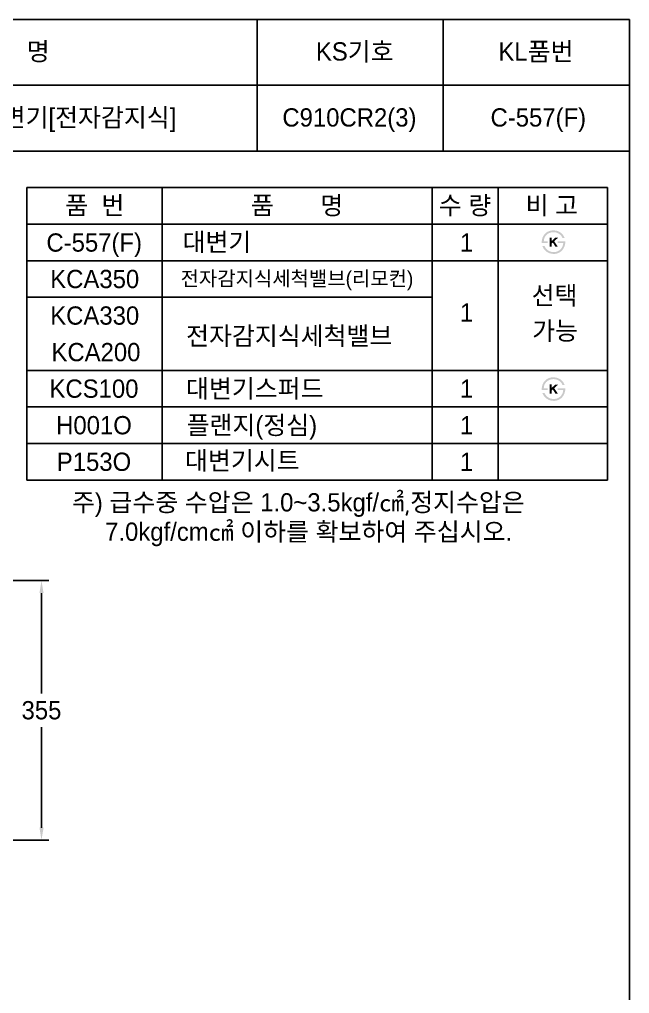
# Model space of a CAD drawing. Header units: millimetres. Extents: x 0 to 3800, y -67 to 2530.
# Drawn here: x 2965 to 3800, y 1198 to 2530 of the extents above; entities that cross this region are included whole.
import ezdxf
from ezdxf.enums import TextEntityAlignment as Align

# ---------------------------------------------------------------- set-up
doc = ezdxf.new("R2010")
doc.units = ezdxf.units.MM
for name, color, linetype in [('TEXT', 7, 'Continuous'), ('도각라인', 255, 'Continuous'), ('치수선', 7, 'Continuous')]:
    doc.layers.add(name, color=color, linetype=linetype)
doc.styles.add('____', font='')
doc.styles.add('타이틀', font='H2GTRM.TTF', dxfattribs={"height": 25})
doc.styles.get('____').set_extended_font_data('굴림')
doc.dimstyles.new('MSADIM', dxfattribs={"dimtxt": 33, "dimasz": 17, "dimexe": 10, "dimexo": 7.5, "dimgap": 10, "dimtad": 0, "dimtih": 1, "dimtoh": 1, "dimdec": 0, "dimzin": 1, "dimdsep": 46, "dimtxsty": '____', "dimcen": 11.25, "dimadec": 0, "dimazin": 0, "dimtfac": 1, "dimtdec": 0, "dimtix": 1, "dimtmove": 0, "dimatfit": 3, "dimfxl": 1, "dimtolj": 1, "dimtzin": 1, "dimarcsym": 0})

# ---------------------------------------------------------------- blocks, each defined once
blk = doc.blocks.new('*D31')
at = {"layer": '치수선', "color": 0, "linetype": 'Continuous', "lineweight": -2, "transparency": 16777216}
for p, q in [((2655.7, 1762.4), (3004.9, 1762.4)), ((2994.9, 1745.4), (2994.9, 1607.8)), ((2994.9, 1424.4), (2994.9, 1562.1)), ((2663.1, 1407.4), (3004.9, 1407.4))]:
    blk.add_line(p, q, dxfattribs=at)
at = {"layer": '치수선', "color": 0, "linetype": 'Continuous', "transparency": 16777216}
for points in [[(2992.1, 1745.4), (2997.8, 1745.4), (2994.9, 1762.4)], [(2992.1, 1424.4), (2997.8, 1424.4), (2994.9, 1407.4)]]:
    blk.add_solid(points, dxfattribs=at)
at = {"layer": '치수선', "color": 0, "linetype": 'Continuous', "transparency": 16777216, "insert": (2994.9, 1584.9), "char_height": 25, "attachment_point": 5, "style": '____'}
blk.add_mtext('\\A1;355', dxfattribs=at)

msp = doc.modelspace()

# ---------------------------------------------------------------- hatches: boundary and pattern name
at = {"layer": 'TEXT'}
for points in [[(3679.9, 2224.2), (3679.8, 2224.6), (3679.8, 2225), (3679.8, 2225.4), (3679.8, 2225.8), (3679.8, 2226.2), (3679.9, 2226.6), (3679.9, 2227), (3679.9, 2227.4), (3680, 2227.8), (3680, 2228.2), (3680.1, 2228.6), (3680.2, 2229), (3680.3, 2229.4), (3680.4, 2229.8), (3680.5, 2230.1), (3680.6, 2230.5), (3680.7, 2230.9), (3680.8, 2231.3), (3681, 2231.7), (3681.1, 2232), (3681.3, 2232.4), (3681.4, 2232.7), (3681.6, 2233.1), (3681.8, 2233.4), (3682, 2233.8), (3682.1, 2234.1), (3682.4, 2234.4), (3682.6, 2234.8), (3682.8, 2235.1), (3683, 2235.4), (3683.2, 2235.7), (3683.8, 2236.3), (3684, 2236.6), (3684.3, 2236.9), (3684.6, 2237.2), (3684.9, 2237.5), (3685.2, 2237.8), (3685.5, 2238), (3685.8, 2238.3), (3686.1, 2238.5), (3686.4, 2238.7), (3686.8, 2239), (3687.1, 2239.2), (3687.4, 2239.4), (3687.8, 2239.6), (3688.2, 2239.8), (3688.5, 2239.9), (3688.9, 2240.1), (3689.3, 2240.3), (3689.7, 2240.5), (3690.2, 2240.6), (3690.6, 2240.7), (3691, 2240.9), (3691.5, 2241), (3691.9, 2241.1), (3692.4, 2241.2), (3692.8, 2241.2), (3693.3, 2241.3), (3693.8, 2241.4), (3694.2, 2241.4), (3694.7, 2241.4), (3695.2, 2241.5), (3695.7, 2241.5), (3696.5, 2241.5), (3696.8, 2241.4), (3697.2, 2241.4), (3697.6, 2241.4), (3697.9, 2241.3), (3698.3, 2241.3), (3698.6, 2241.2), (3699, 2241.2), (3699.3, 2241.1), (3699.7, 2241), (3700, 2241), (3700.4, 2240.9), (3700.7, 2240.8), (3701, 2240.7), (3701.4, 2240.6), (3701.7, 2240.5), (3702, 2240.4), (3702.3, 2240.2), (3702.6, 2240.1), (3702.9, 2240), (3703.2, 2239.8), (3703.5, 2239.7), (3703.8, 2239.5), (3704.1, 2239.4), (3704.4, 2239.2), (3704.7, 2239), (3705, 2238.9), (3705.2, 2238.7), (3705.5, 2238.5), (3705.8, 2238.3), (3706.1, 2238.1), (3706.5, 2237.7), (3706.9, 2237.4), (3707.3, 2237), (3707.7, 2236.6), (3708, 2236.2), (3708.4, 2235.8), (3708.7, 2235.4), (3709.1, 2234.9), (3709.4, 2234.5), (3709.7, 2234), (3710, 2233.5), (3710.3, 2233), (3710.5, 2232.5), (3710.8, 2232), (3711, 2231.5), (3711.3, 2230.9), (3711.3, 2230.9), (3708.2, 2230.9), (3708.2, 2230.9), (3708.1, 2231.1), (3708, 2231.3), (3708, 2231.4), (3707.9, 2231.6), (3707.8, 2231.8), (3707.7, 2232), (3707.7, 2232.1), (3707.6, 2232.3), (3707.5, 2232.5), (3707.4, 2232.6), (3707.3, 2232.8), (3707.2, 2233), (3707.1, 2233.1), (3707, 2233.3), (3706.9, 2233.5), (3706.7, 2233.6), (3706.6, 2233.8), (3706.5, 2233.9), (3706.2, 2234.3), (3705.9, 2234.6), (3705.6, 2234.9), (3705.3, 2235.2), (3705, 2235.5), (3704.7, 2235.8), (3704.3, 2236.1), (3704.1, 2236.3), (3703.8, 2236.4), (3703.6, 2236.6), (3703.4, 2236.8), (3703.1, 2236.9), (3702.9, 2237.1), (3702.6, 2237.2), (3702.4, 2237.4), (3702.2, 2237.5), (3701.9, 2237.6), (3701.7, 2237.7), (3701.4, 2237.8), (3701.2, 2238), (3700.9, 2238.1), (3700.6, 2238.2), (3700.4, 2238.3), (3700.1, 2238.3), (3699.9, 2238.4), (3699.6, 2238.5), (3699.3, 2238.6), (3699.1, 2238.6), (3698.8, 2238.7), (3698.5, 2238.7), (3698.2, 2238.8), (3698, 2238.8), (3697.7, 2238.9), (3697.4, 2238.9), (3697.1, 2238.9), (3696.8, 2239), (3696.5, 2239), (3696.3, 2239), (3696, 2239), (3695.6, 2239), (3695.3, 2239), (3694.9, 2238.9), (3694.6, 2238.9), (3694.3, 2238.9), (3693.9, 2238.9), (3693.6, 2238.8), (3693.3, 2238.8), (3693, 2238.7), (3692.7, 2238.7), (3692.3, 2238.6), (3692, 2238.5), (3691.7, 2238.4), (3691.4, 2238.3), (3691.1, 2238.2), (3690.9, 2238.1), (3690.6, 2238), (3690.3, 2237.9), (3690, 2237.8), (3689.7, 2237.7), (3689.4, 2237.5), (3689.2, 2237.4), (3688.9, 2237.3), (3688.7, 2237.1), (3688.4, 2236.9), (3688.1, 2236.8), (3687.9, 2236.6), (3687.6, 2236.4), (3687.4, 2236.2), (3687.2, 2236), (3686.9, 2235.8), (3686.7, 2235.6), (3686.5, 2235.4), (3686.2, 2235.2), (3686, 2235), (3685.8, 2234.7), (3685.6, 2234.5), (3685.4, 2234.3), (3685.2, 2234), (3685, 2233.8), (3684.8, 2233.5), (3684.7, 2233.3), (3684.5, 2233), (3684.3, 2232.7), (3684.2, 2232.5), (3684, 2232.2), (3683.9, 2231.9), (3683.8, 2231.6), (3683.7, 2231.3), (3683.5, 2231.1), (3683.4, 2230.8), (3683.3, 2230.5), (3683.2, 2230.2), (3683.1, 2229.8), (3683, 2229.5), (3683, 2229.2), (3682.9, 2228.9), (3682.8, 2228.6), (3682.8, 2228.2), (3682.7, 2227.9), (3682.7, 2227.6), (3682.7, 2227.2), (3682.6, 2226.9), (3682.6, 2226.5), (3682.6, 2226.5), (3687.8, 2226.5), (3687.8, 2226.5), (3687.8, 2226.5), (3687.8, 2224.2), (3687.8, 2224.2), (3687.8, 2224.2), (3679.9, 2224.2)], [(3712, 2226.5), (3712, 2226.1), (3712, 2225.6), (3712, 2225.2), (3712, 2224.8), (3711.9, 2224.3), (3711.9, 2223.9), (3711.9, 2223.5), (3711.8, 2223.1), (3711.7, 2222.7), (3711.6, 2222.2), (3711.6, 2221.8), (3711.5, 2221.4), (3711.3, 2221), (3711.2, 2220.6), (3711.1, 2220.2), (3711, 2219.8), (3710.8, 2219.4), (3710.7, 2219), (3710.5, 2218.7), (3710.4, 2218.3), (3710.2, 2217.9), (3710, 2217.6), (3709.8, 2217.2), (3709.6, 2216.9), (3709.4, 2216.5), (3709.2, 2216.2), (3709, 2215.9), (3708.8, 2215.5), (3708.5, 2215.2), (3708.3, 2214.9), (3708, 2214.6), (3707.8, 2214.3), (3707.5, 2214), (3707.2, 2213.7), (3707, 2213.5), (3706.7, 2213.2), (3706.4, 2212.9), (3706.1, 2212.7), (3705.8, 2212.4), (3705.5, 2212.2), (3705.2, 2212), (3704.8, 2211.8), (3704.5, 2211.6), (3704.2, 2211.4), (3703.8, 2211.2), (3703.5, 2211), (3703.1, 2210.8), (3702.8, 2210.7), (3702.4, 2210.5), (3702.1, 2210.3), (3701.7, 2210.2), (3701.3, 2210.1), (3700.9, 2209.9), (3700.5, 2209.8), (3700.2, 2209.7), (3699.8, 2209.6), (3699.4, 2209.6), (3699, 2209.5), (3698.6, 2209.4), (3698.2, 2209.4), (3697.8, 2209.4), (3697.4, 2209.3), (3697, 2209.3), (3696.6, 2209.3), (3695.9, 2209.3), (3695.3, 2209.3), (3694.6, 2209.4), (3694, 2209.5), (3693.3, 2209.5), (3693, 2209.6), (3692.7, 2209.7), (3692.4, 2209.7), (3692.1, 2209.8), (3691.8, 2209.9), (3691.5, 2209.9), (3691.2, 2210), (3691, 2210.1), (3690.7, 2210.2), (3690.4, 2210.3), (3690.1, 2210.4), (3689.8, 2210.5), (3689.5, 2210.6), (3689.3, 2210.7), (3689, 2210.9), (3688.7, 2211), (3688.5, 2211.1), (3688.2, 2211.3), (3687.9, 2211.4), (3687.7, 2211.6), (3687.4, 2211.7), (3686.9, 2212), (3686.6, 2212.2), (3686.4, 2212.4), (3686.1, 2212.6), (3685.9, 2212.8), (3685.6, 2213), (3685.4, 2213.2), (3685.1, 2213.4), (3684.9, 2213.6), (3684.7, 2213.8), (3684.5, 2214.1), (3684.2, 2214.3), (3684, 2214.5), (3683.8, 2214.8), (3683.6, 2215), (3683.4, 2215.2), (3683.2, 2215.5), (3683, 2215.8), (3682.8, 2216), (3682.6, 2216.3), (3682.5, 2216.6), (3682.3, 2216.8), (3682.1, 2217.1), (3681.9, 2217.4), (3681.8, 2217.7), (3681.6, 2218), (3681.5, 2218.3), (3681.3, 2218.6), (3681, 2219.2), (3680.8, 2219.9), (3680.8, 2219.9), (3683.7, 2219.9), (3683.7, 2219.9), (3683.9, 2219.4), (3684.2, 2219), (3684.4, 2218.6), (3684.6, 2218.2), (3684.9, 2217.9), (3685.1, 2217.5), (3685.4, 2217.1), (3685.7, 2216.8), (3685.9, 2216.5), (3686.2, 2216.1), (3686.5, 2215.8), (3686.8, 2215.5), (3687.1, 2215.2), (3687.4, 2215), (3687.7, 2214.7), (3688, 2214.5), (3688.2, 2214.3), (3688.4, 2214.1), (3688.7, 2214), (3688.9, 2213.8), (3689.1, 2213.7), (3689.4, 2213.5), (3689.6, 2213.4), (3689.9, 2213.2), (3690.1, 2213.1), (3690.4, 2213), (3690.6, 2212.9), (3690.9, 2212.8), (3691.1, 2212.7), (3691.4, 2212.6), (3691.7, 2212.5), (3691.9, 2212.4), (3692.2, 2212.3), (3692.5, 2212.3), (3692.7, 2212.2), (3693, 2212.1), (3693.3, 2212.1), (3693.6, 2212), (3693.9, 2212), (3694.2, 2212), (3694.5, 2211.9), (3694.8, 2211.9), (3695.1, 2211.9), (3695.4, 2211.9), (3695.7, 2211.9), (3696, 2211.9), (3696.3, 2211.9), (3697.1, 2211.9), (3697.4, 2211.9), (3697.7, 2212), (3698, 2212), (3698.2, 2212), (3698.5, 2212), (3698.7, 2212.1), (3699, 2212.1), (3699.3, 2212.2), (3699.5, 2212.2), (3699.8, 2212.3), (3700, 2212.4), (3700.3, 2212.5), (3700.5, 2212.5), (3700.8, 2212.6), (3701, 2212.7), (3701.3, 2212.8), (3701.5, 2212.9), (3701.8, 2213), (3702, 2213.1), (3702.3, 2213.3), (3702.5, 2213.4), (3702.7, 2213.5), (3703, 2213.7), (3703.2, 2213.8), (3703.4, 2213.9), (3703.7, 2214.1), (3703.9, 2214.3), (3704.1, 2214.4), (3704.3, 2214.6), (3704.6, 2214.8), (3704.8, 2215), (3705.1, 2215.2), (3705.3, 2215.4), (3705.6, 2215.7), (3705.8, 2215.9), (3706, 2216.1), (3706.2, 2216.4), (3706.4, 2216.6), (3706.6, 2216.9), (3706.8, 2217.1), (3707, 2217.4), (3707.2, 2217.7), (3707.3, 2218), (3707.5, 2218.2), (3707.7, 2218.5), (3707.8, 2218.8), (3708, 2219.1), (3708.1, 2219.4), (3708.2, 2219.7), (3708.3, 2220), (3708.4, 2220.4), (3708.6, 2220.7), (3708.7, 2221), (3708.7, 2221.3), (3708.8, 2221.7), (3708.9, 2222), (3709, 2222.4), (3709, 2222.7), (3709.1, 2223.1), (3709.1, 2223.4), (3709.2, 2223.8), (3709.2, 2224.2), (3709.2, 2224.2), (3701.8, 2224.2), (3701.8, 2224.2), (3701.8, 2224.2), (3701.8, 2226.5), (3701.8, 2226.5), (3701.8, 2226.5), (3712, 2226.5)], [(3693.6, 2227.2), (3698.4, 2231.6), (3702.3, 2231.6), (3696.9, 2226.6), (3701.9, 2219.1), (3698.6, 2219.1), (3695, 2224.8), (3693.6, 2223.6), (3693.6, 2219.1), (3690.7, 2219.1), (3690.7, 2231.7), (3693.6, 2231.7)], [(3679.9, 2023.2), (3679.8, 2023.6), (3679.8, 2024), (3679.8, 2024.4), (3679.8, 2024.8), (3679.8, 2025.2), (3679.9, 2025.6), (3679.9, 2026), (3679.9, 2026.4), (3680, 2026.8), (3680, 2027.2), (3680.1, 2027.6), (3680.2, 2028), (3680.3, 2028.4), (3680.4, 2028.8), (3680.5, 2029.1), (3680.6, 2029.5), (3680.7, 2029.9), (3680.8, 2030.3), (3681, 2030.7), (3681.1, 2031), (3681.3, 2031.4), (3681.4, 2031.8), (3681.6, 2032.1), (3681.8, 2032.5), (3682, 2032.8), (3682.1, 2033.1), (3682.4, 2033.5), (3682.6, 2033.8), (3682.8, 2034.1), (3683, 2034.4), (3683.2, 2034.7), (3683.8, 2035.3), (3684, 2035.6), (3684.3, 2035.9), (3684.6, 2036.2), (3684.9, 2036.5), (3685.2, 2036.8), (3685.5, 2037), (3685.8, 2037.3), (3686.1, 2037.5), (3686.4, 2037.7), (3686.8, 2038), (3687.1, 2038.2), (3687.4, 2038.4), (3687.8, 2038.6), (3688.2, 2038.8), (3688.5, 2039), (3688.9, 2039.1), (3689.3, 2039.3), (3689.7, 2039.5), (3690.2, 2039.6), (3690.6, 2039.7), (3691, 2039.9), (3691.5, 2040), (3691.9, 2040.1), (3692.4, 2040.2), (3692.8, 2040.3), (3693.3, 2040.3), (3693.8, 2040.4), (3694.2, 2040.4), (3694.7, 2040.5), (3695.2, 2040.5), (3695.7, 2040.5), (3696.5, 2040.5), (3696.8, 2040.4), (3697.2, 2040.4), (3697.6, 2040.4), (3697.9, 2040.3), (3698.3, 2040.3), (3698.6, 2040.2), (3699, 2040.2), (3699.3, 2040.1), (3699.7, 2040.1), (3700, 2040), (3700.4, 2039.9), (3700.7, 2039.8), (3701, 2039.7), (3701.4, 2039.6), (3701.7, 2039.5), (3702, 2039.4), (3702.3, 2039.3), (3702.6, 2039.1), (3702.9, 2039), (3703.2, 2038.8), (3703.5, 2038.7), (3703.8, 2038.5), (3704.1, 2038.4), (3704.4, 2038.2), (3704.7, 2038), (3705, 2037.9), (3705.2, 2037.7), (3705.5, 2037.5), (3705.8, 2037.3), (3706.1, 2037.1), (3706.5, 2036.7), (3706.9, 2036.4), (3707.3, 2036), (3707.7, 2035.6), (3708, 2035.2), (3708.4, 2034.8), (3708.7, 2034.4), (3709.1, 2033.9), (3709.4, 2033.5), (3709.7, 2033), (3710, 2032.5), (3710.3, 2032), (3710.5, 2031.5), (3710.8, 2031), (3711, 2030.5), (3711.3, 2029.9), (3711.3, 2029.9), (3708.2, 2029.9), (3708.2, 2029.9), (3708.1, 2030.1), (3708, 2030.3), (3708, 2030.4), (3707.9, 2030.6), (3707.8, 2030.8), (3707.7, 2031), (3707.7, 2031.1), (3707.6, 2031.3), (3707.5, 2031.5), (3707.4, 2031.6), (3707.3, 2031.8), (3707.2, 2032), (3707.1, 2032.1), (3707, 2032.3), (3706.9, 2032.5), (3706.7, 2032.6), (3706.6, 2032.8), (3706.5, 2032.9), (3706.2, 2033.3), (3705.9, 2033.6), (3705.6, 2033.9), (3705.3, 2034.2), (3705, 2034.5), (3704.7, 2034.8), (3704.3, 2035.1), (3704.1, 2035.3), (3703.8, 2035.4), (3703.6, 2035.6), (3703.4, 2035.8), (3703.1, 2035.9), (3702.9, 2036.1), (3702.6, 2036.2), (3702.4, 2036.4), (3702.2, 2036.5), (3701.9, 2036.6), (3701.7, 2036.7), (3701.4, 2036.9), (3701.2, 2037), (3700.9, 2037.1), (3700.6, 2037.2), (3700.4, 2037.3), (3700.1, 2037.4), (3699.9, 2037.4), (3699.6, 2037.5), (3699.3, 2037.6), (3699.1, 2037.6), (3698.8, 2037.7), (3698.5, 2037.8), (3698.2, 2037.8), (3698, 2037.8), (3697.7, 2037.9), (3697.4, 2037.9), (3697.1, 2037.9), (3696.8, 2038), (3696.5, 2038), (3696.3, 2038), (3696, 2038), (3695.6, 2038), (3695.3, 2038), (3694.9, 2038), (3694.6, 2037.9), (3694.3, 2037.9), (3693.9, 2037.9), (3693.6, 2037.8), (3693.3, 2037.8), (3693, 2037.7), (3692.7, 2037.7), (3692.3, 2037.6), (3692, 2037.5), (3691.7, 2037.4), (3691.4, 2037.3), (3691.1, 2037.3), (3690.9, 2037.2), (3690.6, 2037), (3690.3, 2036.9), (3690, 2036.8), (3689.7, 2036.7), (3689.4, 2036.5), (3689.2, 2036.4), (3688.9, 2036.3), (3688.7, 2036.1), (3688.4, 2035.9), (3688.1, 2035.8), (3687.9, 2035.6), (3687.6, 2035.4), (3687.4, 2035.2), (3687.2, 2035.1), (3686.9, 2034.9), (3686.7, 2034.6), (3686.5, 2034.4), (3686.2, 2034.2), (3686, 2034), (3685.8, 2033.8), (3685.6, 2033.5), (3685.4, 2033.3), (3685.2, 2033), (3685, 2032.8), (3684.8, 2032.5), (3684.7, 2032.3), (3684.5, 2032), (3684.3, 2031.7), (3684.2, 2031.5), (3684, 2031.2), (3683.9, 2030.9), (3683.8, 2030.6), (3683.7, 2030.4), (3683.5, 2030.1), (3683.4, 2029.8), (3683.3, 2029.5), (3683.2, 2029.2), (3683.1, 2028.9), (3683, 2028.5), (3683, 2028.2), (3682.9, 2027.9), (3682.8, 2027.6), (3682.8, 2027.2), (3682.7, 2026.9), (3682.7, 2026.6), (3682.7, 2026.2), (3682.6, 2025.9), (3682.6, 2025.5), (3682.6, 2025.5), (3687.8, 2025.5), (3687.8, 2025.5), (3687.8, 2025.5), (3687.8, 2023.2), (3687.8, 2023.2), (3687.8, 2023.2), (3679.9, 2023.2)], [(3712, 2025.5), (3712, 2025.1), (3712, 2024.7), (3712, 2024.2), (3712, 2023.8), (3711.9, 2023.4), (3711.9, 2022.9), (3711.9, 2022.5), (3711.8, 2022.1), (3711.7, 2021.7), (3711.6, 2021.2), (3711.6, 2020.8), (3711.5, 2020.4), (3711.3, 2020), (3711.2, 2019.6), (3711.1, 2019.2), (3711, 2018.8), (3710.8, 2018.4), (3710.7, 2018), (3710.5, 2017.7), (3710.4, 2017.3), (3710.2, 2016.9), (3710, 2016.6), (3709.8, 2016.2), (3709.6, 2015.9), (3709.4, 2015.5), (3709.2, 2015.2), (3709, 2014.9), (3708.8, 2014.6), (3708.5, 2014.2), (3708.3, 2013.9), (3708, 2013.6), (3707.8, 2013.3), (3707.5, 2013), (3707.2, 2012.7), (3707, 2012.5), (3706.7, 2012.2), (3706.4, 2011.9), (3706.1, 2011.7), (3705.8, 2011.5), (3705.5, 2011.2), (3705.2, 2011), (3704.8, 2010.8), (3704.5, 2010.6), (3704.2, 2010.4), (3703.8, 2010.2), (3703.5, 2010), (3703.1, 2009.8), (3702.8, 2009.7), (3702.4, 2009.5), (3702.1, 2009.4), (3701.7, 2009.2), (3701.3, 2009.1), (3700.9, 2009), (3700.5, 2008.8), (3700.2, 2008.7), (3699.8, 2008.7), (3699.4, 2008.6), (3699, 2008.5), (3698.6, 2008.5), (3698.2, 2008.4), (3697.8, 2008.4), (3697.4, 2008.3), (3697, 2008.3), (3696.6, 2008.3), (3695.9, 2008.3), (3695.3, 2008.4), (3694.6, 2008.4), (3694, 2008.5), (3693.3, 2008.6), (3693, 2008.6), (3692.7, 2008.7), (3692.4, 2008.7), (3692.1, 2008.8), (3691.8, 2008.9), (3691.5, 2008.9), (3691.2, 2009), (3691, 2009.1), (3690.7, 2009.2), (3690.4, 2009.3), (3690.1, 2009.4), (3689.8, 2009.5), (3689.5, 2009.6), (3689.3, 2009.7), (3689, 2009.9), (3688.7, 2010), (3688.5, 2010.1), (3688.2, 2010.3), (3687.9, 2010.4), (3687.7, 2010.6), (3687.4, 2010.7), (3686.9, 2011.1), (3686.6, 2011.2), (3686.4, 2011.4), (3686.1, 2011.6), (3685.9, 2011.8), (3685.6, 2012), (3685.4, 2012.2), (3685.1, 2012.4), (3684.9, 2012.6), (3684.7, 2012.8), (3684.5, 2013.1), (3684.2, 2013.3), (3684, 2013.5), (3683.8, 2013.8), (3683.6, 2014), (3683.4, 2014.3), (3683.2, 2014.5), (3683, 2014.8), (3682.8, 2015), (3682.6, 2015.3), (3682.5, 2015.6), (3682.3, 2015.8), (3682.1, 2016.1), (3681.9, 2016.4), (3681.8, 2016.7), (3681.6, 2017), (3681.5, 2017.3), (3681.3, 2017.6), (3681, 2018.2), (3680.8, 2018.9), (3680.8, 2018.9), (3683.7, 2018.9), (3683.7, 2018.9), (3683.9, 2018.5), (3684.2, 2018), (3684.4, 2017.6), (3684.6, 2017.2), (3684.9, 2016.9), (3685.1, 2016.5), (3685.4, 2016.1), (3685.7, 2015.8), (3685.9, 2015.5), (3686.2, 2015.1), (3686.5, 2014.8), (3686.8, 2014.5), (3687.1, 2014.3), (3687.4, 2014), (3687.7, 2013.7), (3688, 2013.5), (3688.2, 2013.3), (3688.4, 2013.1), (3688.7, 2013), (3688.9, 2012.8), (3689.1, 2012.7), (3689.4, 2012.5), (3689.6, 2012.4), (3689.9, 2012.3), (3690.1, 2012.1), (3690.4, 2012), (3690.6, 2011.9), (3690.9, 2011.8), (3691.1, 2011.7), (3691.4, 2011.6), (3691.7, 2011.5), (3691.9, 2011.4), (3692.2, 2011.4), (3692.5, 2011.3), (3692.7, 2011.2), (3693, 2011.2), (3693.3, 2011.1), (3693.6, 2011.1), (3693.9, 2011), (3694.2, 2011), (3694.5, 2011), (3694.8, 2010.9), (3695.1, 2010.9), (3695.4, 2010.9), (3695.7, 2010.9), (3696, 2010.9), (3696.3, 2010.9), (3697.1, 2010.9), (3697.4, 2010.9), (3697.7, 2011), (3698, 2011), (3698.2, 2011), (3698.5, 2011.1), (3698.7, 2011.1), (3699, 2011.1), (3699.3, 2011.2), (3699.5, 2011.3), (3699.8, 2011.3), (3700, 2011.4), (3700.3, 2011.5), (3700.5, 2011.5), (3700.8, 2011.6), (3701, 2011.7), (3701.3, 2011.8), (3701.5, 2011.9), (3701.8, 2012), (3702, 2012.2), (3702.3, 2012.3), (3702.5, 2012.4), (3702.7, 2012.5), (3703, 2012.7), (3703.2, 2012.8), (3703.4, 2013), (3703.7, 2013.1), (3703.9, 2013.3), (3704.1, 2013.4), (3704.3, 2013.6), (3704.6, 2013.8), (3704.8, 2014), (3705.1, 2014.2), (3705.3, 2014.4), (3705.6, 2014.7), (3705.8, 2014.9), (3706, 2015.1), (3706.2, 2015.4), (3706.4, 2015.6), (3706.6, 2015.9), (3706.8, 2016.2), (3707, 2016.4), (3707.2, 2016.7), (3707.3, 2017), (3707.5, 2017.3), (3707.7, 2017.5), (3707.8, 2017.8), (3708, 2018.1), (3708.1, 2018.4), (3708.2, 2018.7), (3708.3, 2019), (3708.4, 2019.4), (3708.6, 2019.7), (3708.7, 2020), (3708.7, 2020.3), (3708.8, 2020.7), (3708.9, 2021), (3709, 2021.4), (3709, 2021.7), (3709.1, 2022.1), (3709.1, 2022.4), (3709.2, 2022.8), (3709.2, 2023.2), (3709.2, 2023.2), (3701.8, 2023.2), (3701.8, 2023.2), (3701.8, 2023.2), (3701.8, 2025.5), (3701.8, 2025.5), (3701.8, 2025.5), (3712, 2025.5)], [(3693.6, 2026.2), (3698.4, 2030.6), (3702.3, 2030.6), (3696.9, 2025.6), (3701.9, 2018.1), (3698.6, 2018.1), (3695, 2023.8), (3693.6, 2022.6), (3693.6, 2018.1), (3690.7, 2018.1), (3690.7, 2030.7), (3693.6, 2030.7)]]:
    msp.add_hatch(color=256, dxfattribs=at).paths.add_polyline_path(points, flags=0)

# ---------------------------------------------------------------- linework, layer by layer
at = {"layer": '도각라인', "color": 7}
for p, q in [((2000, 2530), (3800, 2530)), ((3290, 2350), (3290, 2530)), ((3545, 2350), (3545, 2530)), ((3800, 2530), (3800, 0)), ((2520, 2440), (3800, 2440)), ((2000, 2350), (3800, 2350)), ((2975, 1900), (2975, 2300)), ((2975, 2300), (3770, 2300)), ((3160, 1900), (3160, 2300)), ((3530, 1900), (3530, 2300)), ((3620, 1900), (3620, 2300)), ((3770, 1900), (3770, 2300)), ((2975, 2250), (3770, 2250)), ((2975, 2200), (3770, 2200)), ((2975, 2150), (3530, 2150)), ((2975, 2050), (3770, 2050)), ((2975, 2000), (3770, 2000)), ((2975, 1950), (3770, 1950)), ((2975, 1950), (3770, 1950)), ((2975, 1900), (3770, 1900))]:
    msp.add_line(p, q, dxfattribs=at)

# ---------------------------------------------------------------- texts
at = {"layer": 'TEXT', "style": '타이틀'}
for s, height, p in [('품             명', 25, (2915.7, 2486.4)), ('KS기호', 25, (3423.8, 2486.3)), ('KL품번', 25, (3671.8, 2486.1)), ('절수형 서양식 사이펀 변기[전자감지식]', 25, (2905.8, 2396)), ('C910CR2(3)', 25, (3416.5, 2396)), ('C-557(F)', 25, (3675.1, 2396)), ('품  번', 25, (3067.9, 2275.7)), ('품       명', 25, (3344.8, 2275.7)), ('수 량', 25, (3574.8, 2275.7)), ('비 고', 25, (3693.6, 2275.7)), ('C-557(F)', 25, (3067.1, 2224.9)), ('대변기', 25, (3235.1, 2225.6)), ('1', 25, (3577, 2225)), ('KCA350', 25, (3067.8, 2175)), ('전자감지식세척밸브(리모컨)', 20, (3344.7, 2175.6)), ('선택', 25, (3697.4, 2152.5)), ('KCA330', 25, (3067.8, 2125)), ('1', 25, (3577, 2129.3)), ('가능', 25, (3698.1, 2104.1)), ('전자감지식세척밸브', 25, (3334.1, 2097.1)), ('KCA200', 25, (3069.5, 2075)), ('대변기스퍼드', 25, (3286.9, 2025)), ('KCS100', 25, (3066.8, 2025)), ('1', 25, (3577, 2025)), ('H001O', 25, (3066.8, 1975)), ('플랜지(정심) ', 25, (3287.5, 1975)), ('1', 25, (3577, 1975)), ('P153O', 25, (3066.8, 1925)), ('대변기시트', 25, (3269.9, 1926.5)), ('1', 25, (3577, 1925))]:
    msp.add_text(s, height=height, dxfattribs=at).set_placement(p, align=Align.MIDDLE_CENTER)
at = {"layer": 'TEXT', "insert": (3036.6, 1882), "char_height": 25, "width": 820.252, "attachment_point": 1, "line_spacing_factor": 0.963855, "style": '타이틀'}
msp.add_mtext('\\A1;주) 급수중 수압은 1.0~3.5kgf/㎠{\\fISOCPEUR|b0|i0|c0|p34;,}정지수압은 \\P     7.0kgf/cm㎠ 이하를 확보하여 주십시오.', dxfattribs=at)

# ---------------------------------------------------------------- dimensions: what is measured, and where the dimension line sits
at = {"layer": '치수선', "linetype": 'Continuous'}
dim = msp.add_linear_dim(base=(2994.9, 1762.4), p1=(2655.6, 1407.4), p2=(2648.2, 1762.4), angle=90, dimstyle='MSADIM', override={"dimtxt": 25}, dxfattribs=at)
dim.commit()
dim.dimension.update_dxf_attribs({"geometry": '*D31', "text_midpoint": (2994.9, 1584.9), "dimtype": 160})

doc.saveas('drawing.dxf')
